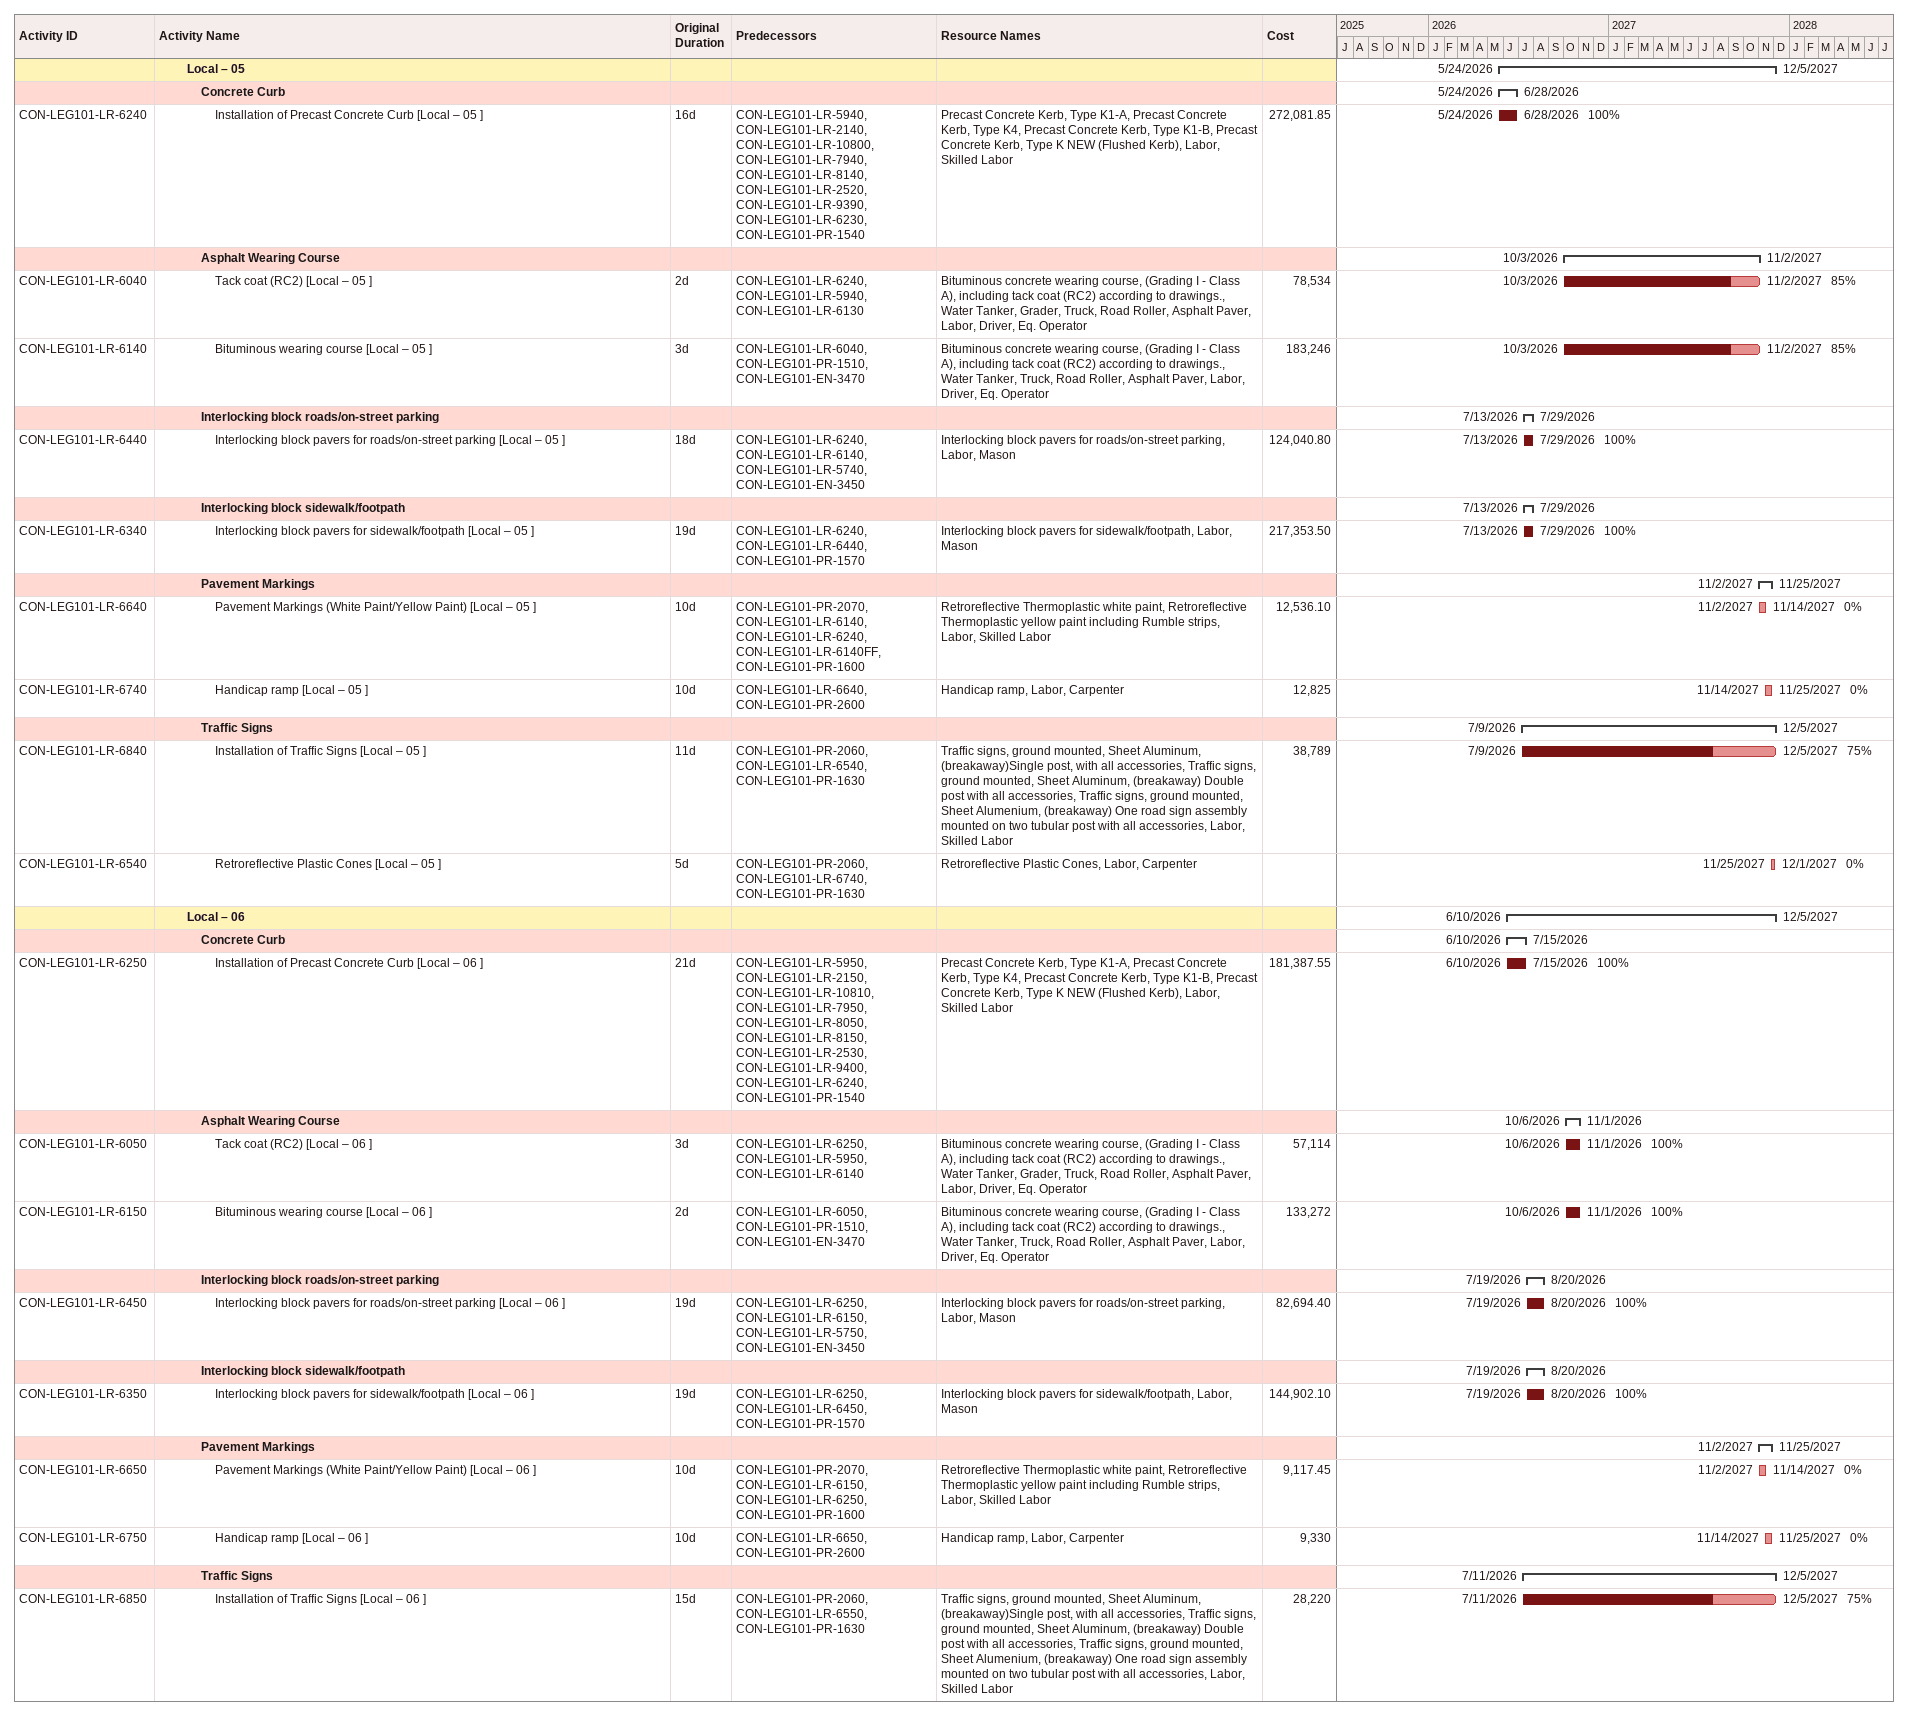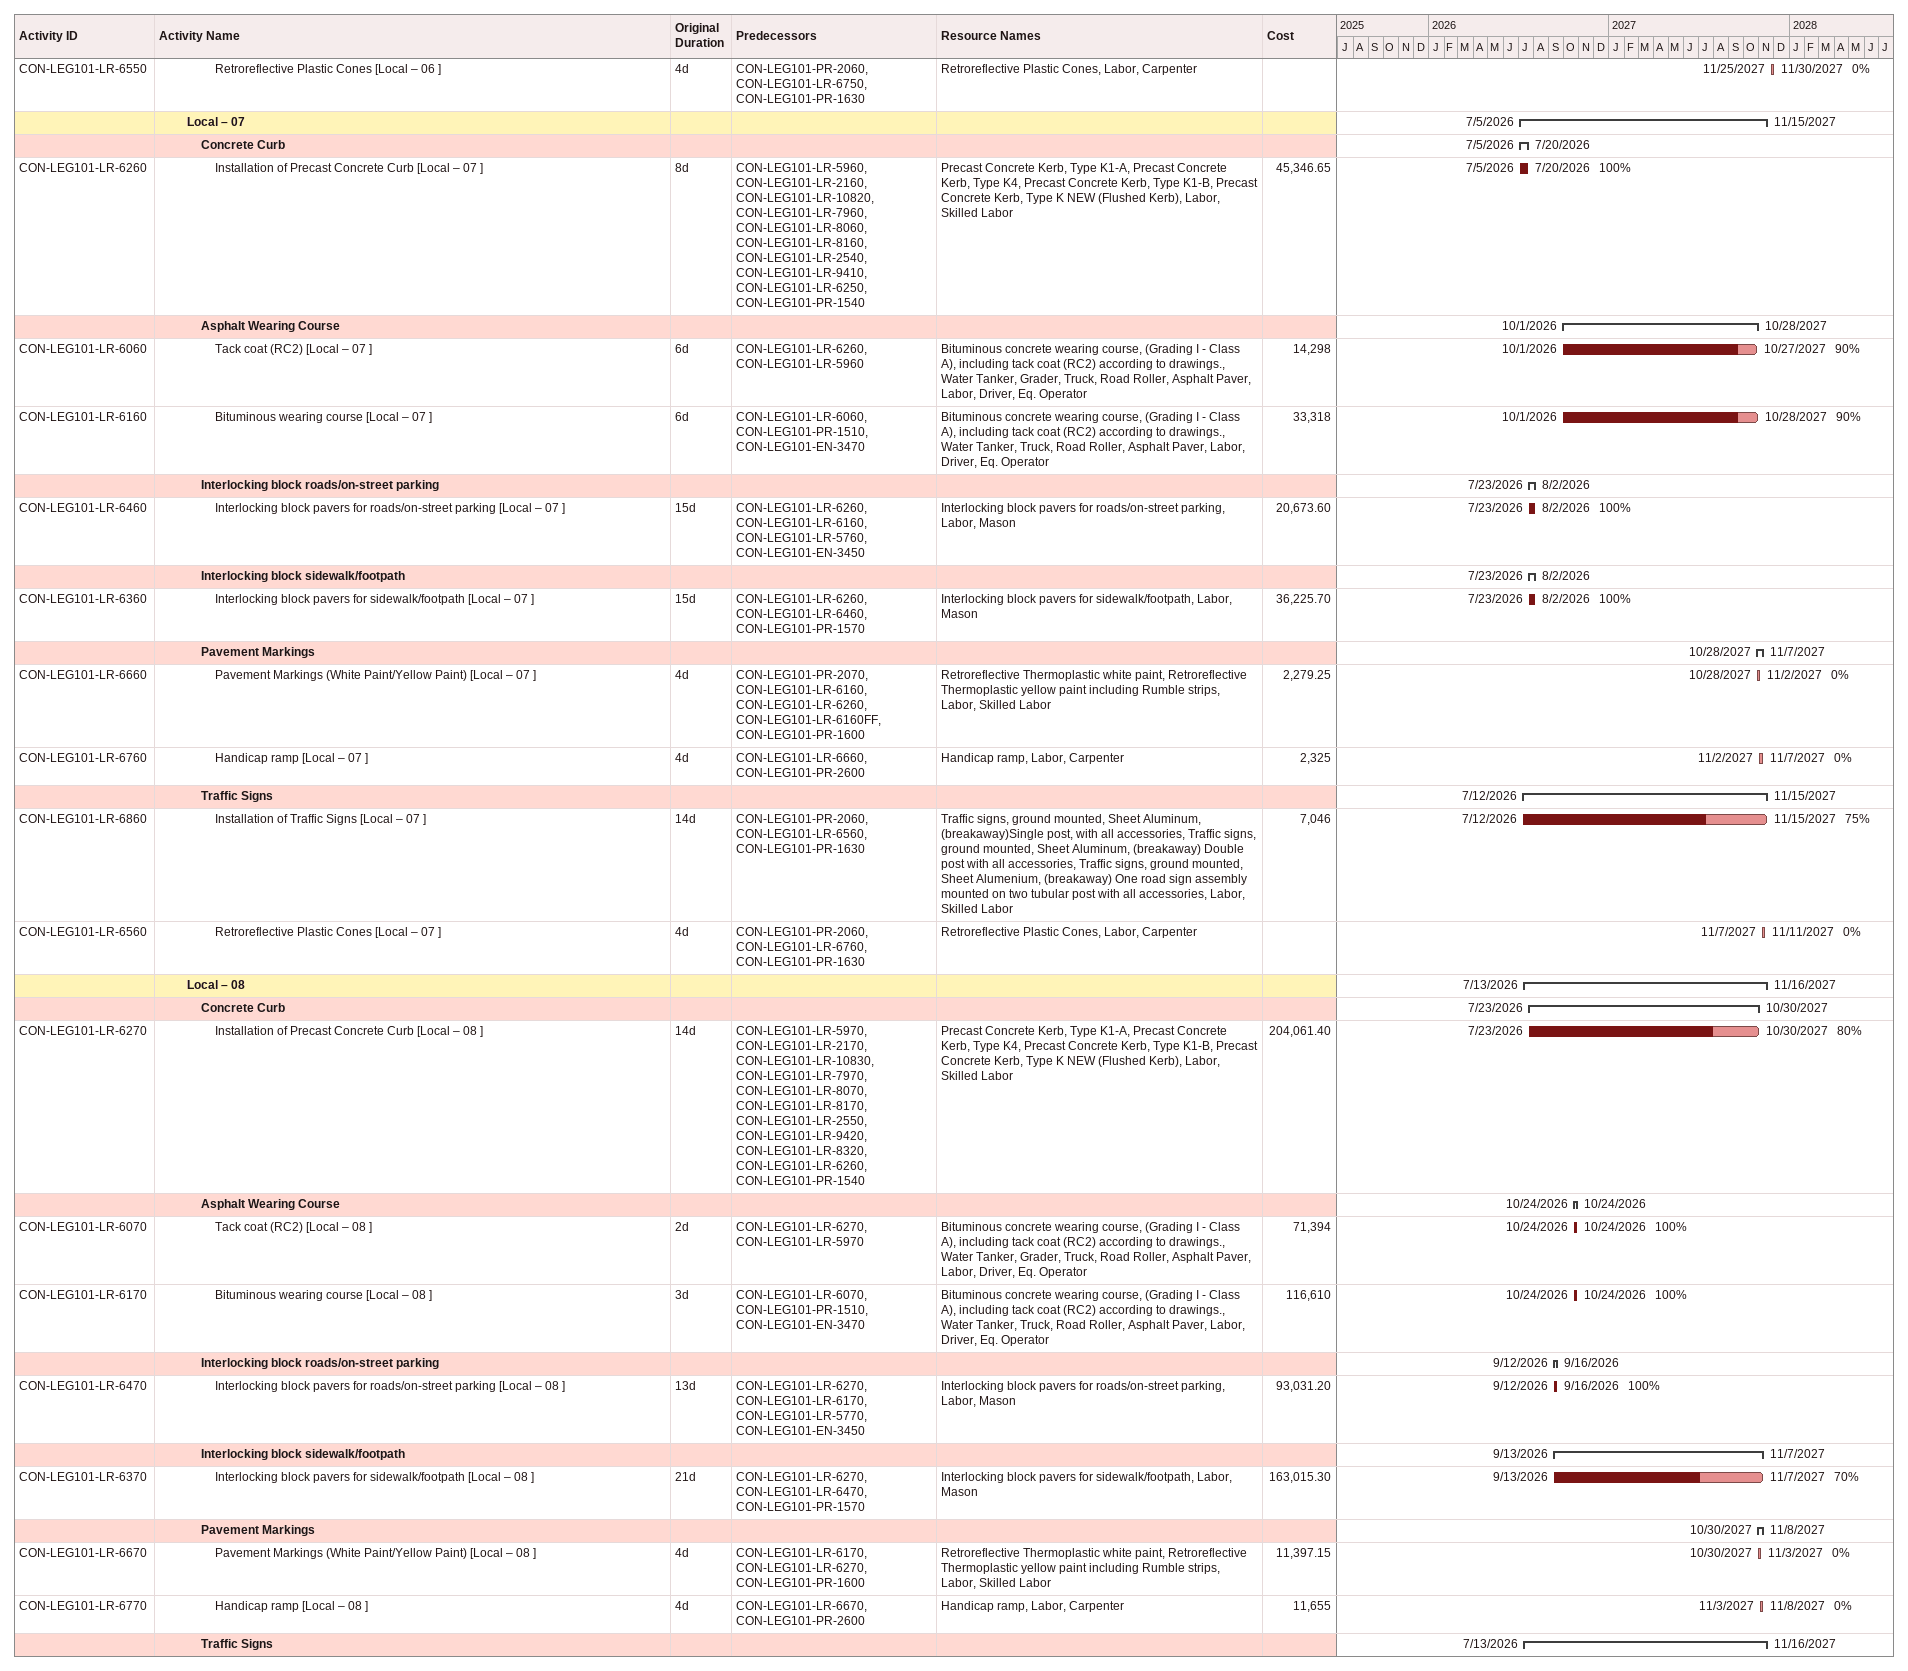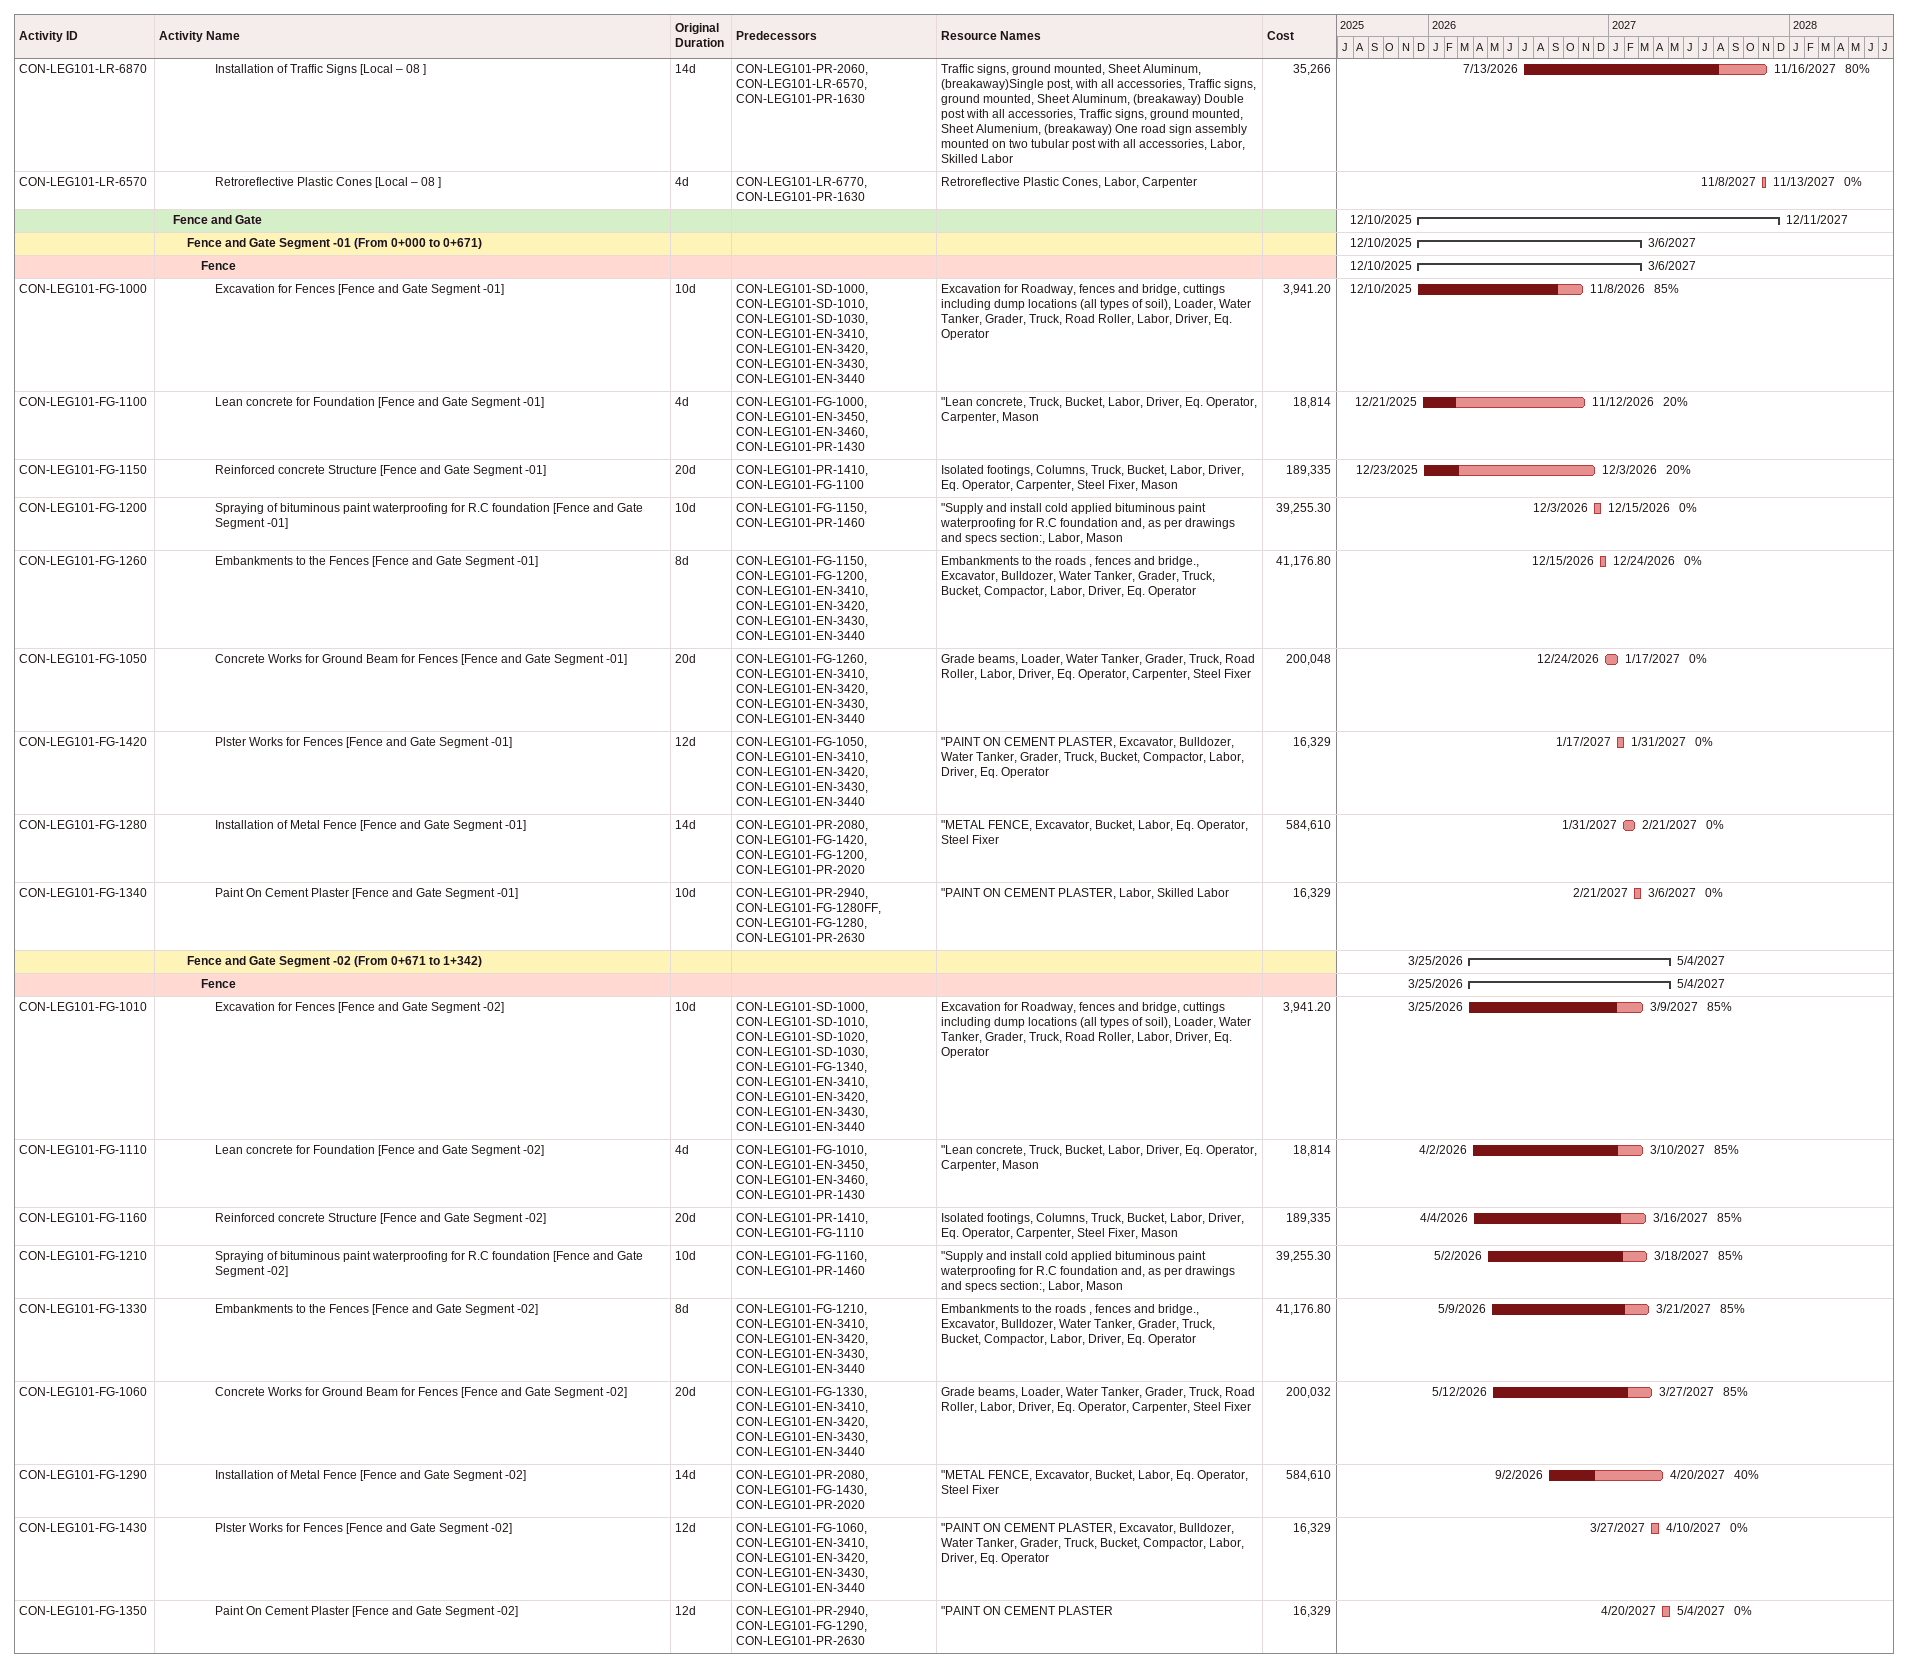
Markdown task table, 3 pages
| ID | Level | Task | Original duration | Start | Finish | Predecessors | Resources | % complete | Cost |
|---|---|---|---|---|---|---|---|---|---|
|  | 3 | **Local – 05** |  | 2026-05-24 | 2027-12-05 |  |  |  |  |
|  | 4 | **Concrete Curb** |  | 2026-05-24 | 2026-06-28 |  |  |  |  |
| CON-LEG101-LR-6240 | 5 | Installation of Precast Concrete Curb [Local – 05 ] | 16d | 2026-05-24 | 2026-06-28 | CON-LEG101-LR-5940, CON-LEG101-LR-2140, CON-LEG101-LR-10800, CON-LEG101-LR-7940, CON-LEG101-LR-8140, CON-LEG101-LR-2520, CON-LEG101-LR-9390, CON-LEG101-LR-6230, CON-LEG101-PR-1540 | Precast Concrete Kerb, Type K1-A, Precast Concrete Kerb, Type K4, Precast Concrete Kerb, Type K1-B, Precast Concrete Kerb, Type K NEW (Flushed Kerb), Labor, Skilled Labor | 100 | 272081.85 |
|  | 4 | **Asphalt Wearing Course** |  | 2026-10-03 | 2027-11-02 |  |  |  |  |
| CON-LEG101-LR-6040 | 5 | Tack coat (RC2) [Local – 05 ] | 2d | 2026-10-03 | 2027-11-02 | CON-LEG101-LR-6240, CON-LEG101-LR-5940, CON-LEG101-LR-6130 | Bituminous concrete wearing course, (Grading I - Class A), including tack coat (RC2) according to drawings., Water Tanker, Grader, Truck, Road Roller, Asphalt Paver, Labor, Driver, Eq. Operator | 85 | 78534 |
| CON-LEG101-LR-6140 | 5 | Bituminous wearing course [Local – 05 ] | 3d | 2026-10-03 | 2027-11-02 | CON-LEG101-LR-6040, CON-LEG101-PR-1510, CON-LEG101-EN-3470 | Bituminous concrete wearing course, (Grading I - Class A), including tack coat (RC2) according to drawings., Water Tanker, Truck, Road Roller, Asphalt Paver, Labor, Driver, Eq. Operator | 85 | 183246 |
|  | 4 | **Interlocking block roads/on-street parking** |  | 2026-07-13 | 2026-07-29 |  |  |  |  |
| CON-LEG101-LR-6440 | 5 | Interlocking block pavers for roads/on-street parking [Local – 05 ] | 18d | 2026-07-13 | 2026-07-29 | CON-LEG101-LR-6240, CON-LEG101-LR-6140, CON-LEG101-LR-5740, CON-LEG101-EN-3450 | Interlocking block pavers for roads/on-street parking, Labor, Mason | 100 | 124040.80 |
|  | 4 | **Interlocking block sidewalk/footpath** |  | 2026-07-13 | 2026-07-29 |  |  |  |  |
| CON-LEG101-LR-6340 | 5 | Interlocking block pavers for sidewalk/footpath [Local – 05 ] | 19d | 2026-07-13 | 2026-07-29 | CON-LEG101-LR-6240, CON-LEG101-LR-6440, CON-LEG101-PR-1570 | Interlocking block pavers for sidewalk/footpath, Labor, Mason | 100 | 217353.50 |
|  | 4 | **Pavement Markings** |  | 2027-11-02 | 2027-11-25 |  |  |  |  |
| CON-LEG101-LR-6640 | 5 | Pavement Markings (White Paint/Yellow Paint) [Local – 05 ] | 10d | 2027-11-02 | 2027-11-14 | CON-LEG101-PR-2070, CON-LEG101-LR-6140, CON-LEG101-LR-6240, CON-LEG101-LR-6140FF, CON-LEG101-PR-1600 | Retroreflective Thermoplastic white paint, Retroreflective Thermoplastic yellow paint including Rumble strips, Labor, Skilled Labor | 0 | 12536.10 |
| CON-LEG101-LR-6740 | 5 | Handicap ramp [Local – 05 ] | 10d | 2027-11-14 | 2027-11-25 | CON-LEG101-LR-6640, CON-LEG101-PR-2600 | Handicap ramp, Labor, Carpenter | 0 | 12825 |
|  | 4 | **Traffic Signs** |  | 2026-07-09 | 2027-12-05 |  |  |  |  |
| CON-LEG101-LR-6840 | 5 | Installation of Traffic Signs [Local – 05 ] | 11d | 2026-07-09 | 2027-12-05 | CON-LEG101-PR-2060, CON-LEG101-LR-6540, CON-LEG101-PR-1630 | Traffic signs, ground mounted, Sheet Aluminum, (breakaway)Single post, with all accessories, Traffic signs, ground mounted, Sheet Aluminum, (breakaway) Double post with all accessories, Traffic signs, ground mounted, Sheet Alumenium, (breakaway) One road sign assembly mounted on two tubular post with all accessories, Labor, Skilled Labor | 75 | 38789 |
| CON-LEG101-LR-6540 | 5 | Retroreflective Plastic Cones [Local – 05 ] | 5d | 2027-11-25 | 2027-12-01 | CON-LEG101-PR-2060, CON-LEG101-LR-6740, CON-LEG101-PR-1630 | Retroreflective Plastic Cones, Labor, Carpenter | 0 |  |
|  | 3 | **Local – 06** |  | 2026-06-10 | 2027-12-05 |  |  |  |  |
|  | 4 | **Concrete Curb** |  | 2026-06-10 | 2026-07-15 |  |  |  |  |
| CON-LEG101-LR-6250 | 5 | Installation of Precast Concrete Curb [Local – 06 ] | 21d | 2026-06-10 | 2026-07-15 | CON-LEG101-LR-5950, CON-LEG101-LR-2150, CON-LEG101-LR-10810, CON-LEG101-LR-7950, CON-LEG101-LR-8050, CON-LEG101-LR-8150, CON-LEG101-LR-2530, CON-LEG101-LR-9400, CON-LEG101-LR-6240, CON-LEG101-PR-1540 | Precast Concrete Kerb, Type K1-A, Precast Concrete Kerb, Type K4, Precast Concrete Kerb, Type K1-B, Precast Concrete Kerb, Type K NEW (Flushed Kerb), Labor, Skilled Labor | 100 | 181387.55 |
|  | 4 | **Asphalt Wearing Course** |  | 2026-10-06 | 2026-11-01 |  |  |  |  |
| CON-LEG101-LR-6050 | 5 | Tack coat (RC2) [Local – 06 ] | 3d | 2026-10-06 | 2026-11-01 | CON-LEG101-LR-6250, CON-LEG101-LR-5950, CON-LEG101-LR-6140 | Bituminous concrete wearing course, (Grading I - Class A), including tack coat (RC2) according to drawings., Water Tanker, Grader, Truck, Road Roller, Asphalt Paver, Labor, Driver, Eq. Operator | 100 | 57114 |
| CON-LEG101-LR-6150 | 5 | Bituminous wearing course [Local – 06 ] | 2d | 2026-10-06 | 2026-11-01 | CON-LEG101-LR-6050, CON-LEG101-PR-1510, CON-LEG101-EN-3470 | Bituminous concrete wearing course, (Grading I - Class A), including tack coat (RC2) according to drawings., Water Tanker, Truck, Road Roller, Asphalt Paver, Labor, Driver, Eq. Operator | 100 | 133272 |
|  | 4 | **Interlocking block roads/on-street parking** |  | 2026-07-19 | 2026-08-20 |  |  |  |  |
| CON-LEG101-LR-6450 | 5 | Interlocking block pavers for roads/on-street parking [Local – 06 ] | 19d | 2026-07-19 | 2026-08-20 | CON-LEG101-LR-6250, CON-LEG101-LR-6150, CON-LEG101-LR-5750, CON-LEG101-EN-3450 | Interlocking block pavers for roads/on-street parking, Labor, Mason | 100 | 82694.40 |
|  | 4 | **Interlocking block sidewalk/footpath** |  | 2026-07-19 | 2026-08-20 |  |  |  |  |
| CON-LEG101-LR-6350 | 5 | Interlocking block pavers for sidewalk/footpath [Local – 06 ] | 19d | 2026-07-19 | 2026-08-20 | CON-LEG101-LR-6250, CON-LEG101-LR-6450, CON-LEG101-PR-1570 | Interlocking block pavers for sidewalk/footpath, Labor, Mason | 100 | 144902.10 |
|  | 4 | **Pavement Markings** |  | 2027-11-02 | 2027-11-25 |  |  |  |  |
| CON-LEG101-LR-6650 | 5 | Pavement Markings (White Paint/Yellow Paint) [Local – 06 ] | 10d | 2027-11-02 | 2027-11-14 | CON-LEG101-PR-2070, CON-LEG101-LR-6150, CON-LEG101-LR-6250, CON-LEG101-PR-1600 | Retroreflective Thermoplastic white paint, Retroreflective Thermoplastic yellow paint including Rumble strips, Labor, Skilled Labor | 0 | 9117.45 |
| CON-LEG101-LR-6750 | 5 | Handicap ramp [Local – 06 ] | 10d | 2027-11-14 | 2027-11-25 | CON-LEG101-LR-6650, CON-LEG101-PR-2600 | Handicap ramp, Labor, Carpenter | 0 | 9330 |
|  | 4 | **Traffic Signs** |  | 2026-07-11 | 2027-12-05 |  |  |  |  |
| CON-LEG101-LR-6850 | 5 | Installation of Traffic Signs [Local – 06 ] | 15d | 2026-07-11 | 2027-12-05 | CON-LEG101-PR-2060, CON-LEG101-LR-6550, CON-LEG101-PR-1630 | Traffic signs, ground mounted, Sheet Aluminum, (breakaway)Single post, with all accessories, Traffic signs, ground mounted, Sheet Aluminum, (breakaway) Double post with all accessories, Traffic signs, ground mounted, Sheet Alumenium, (breakaway) One road sign assembly mounted on two tubular post with all accessories, Labor, Skilled Labor | 75 | 28220 |
| CON-LEG101-LR-6550 | 5 | Retroreflective Plastic Cones [Local – 06 ] | 4d | 2027-11-25 | 2027-11-30 | CON-LEG101-PR-2060, CON-LEG101-LR-6750, CON-LEG101-PR-1630 | Retroreflective Plastic Cones, Labor, Carpenter | 0 |  |
|  | 3 | **Local – 07** |  | 2026-07-05 | 2027-11-15 |  |  |  |  |
|  | 4 | **Concrete Curb** |  | 2026-07-05 | 2026-07-20 |  |  |  |  |
| CON-LEG101-LR-6260 | 5 | Installation of Precast Concrete Curb [Local – 07 ] | 8d | 2026-07-05 | 2026-07-20 | CON-LEG101-LR-5960, CON-LEG101-LR-2160, CON-LEG101-LR-10820, CON-LEG101-LR-7960, CON-LEG101-LR-8060, CON-LEG101-LR-8160, CON-LEG101-LR-2540, CON-LEG101-LR-9410, CON-LEG101-LR-6250, CON-LEG101-PR-1540 | Precast Concrete Kerb, Type K1-A, Precast Concrete Kerb, Type K4, Precast Concrete Kerb, Type K1-B, Precast Concrete Kerb, Type K NEW (Flushed Kerb), Labor, Skilled Labor | 100 | 45346.65 |
|  | 4 | **Asphalt Wearing Course** |  | 2026-10-01 | 2027-10-28 |  |  |  |  |
| CON-LEG101-LR-6060 | 5 | Tack coat (RC2) [Local – 07 ] | 6d | 2026-10-01 | 2027-10-27 | CON-LEG101-LR-6260, CON-LEG101-LR-5960 | Bituminous concrete wearing course, (Grading I - Class A), including tack coat (RC2) according to drawings., Water Tanker, Grader, Truck, Road Roller, Asphalt Paver, Labor, Driver, Eq. Operator | 90 | 14298 |
| CON-LEG101-LR-6160 | 5 | Bituminous wearing course [Local – 07 ] | 6d | 2026-10-01 | 2027-10-28 | CON-LEG101-LR-6060, CON-LEG101-PR-1510, CON-LEG101-EN-3470 | Bituminous concrete wearing course, (Grading I - Class A), including tack coat (RC2) according to drawings., Water Tanker, Truck, Road Roller, Asphalt Paver, Labor, Driver, Eq. Operator | 90 | 33318 |
|  | 4 | **Interlocking block roads/on-street parking** |  | 2026-07-23 | 2026-08-02 |  |  |  |  |
| CON-LEG101-LR-6460 | 5 | Interlocking block pavers for roads/on-street parking [Local – 07 ] | 15d | 2026-07-23 | 2026-08-02 | CON-LEG101-LR-6260, CON-LEG101-LR-6160, CON-LEG101-LR-5760, CON-LEG101-EN-3450 | Interlocking block pavers for roads/on-street parking, Labor, Mason | 100 | 20673.60 |
|  | 4 | **Interlocking block sidewalk/footpath** |  | 2026-07-23 | 2026-08-02 |  |  |  |  |
| CON-LEG101-LR-6360 | 5 | Interlocking block pavers for sidewalk/footpath [Local – 07 ] | 15d | 2026-07-23 | 2026-08-02 | CON-LEG101-LR-6260, CON-LEG101-LR-6460, CON-LEG101-PR-1570 | Interlocking block pavers for sidewalk/footpath, Labor, Mason | 100 | 36225.70 |
|  | 4 | **Pavement Markings** |  | 2027-10-28 | 2027-11-07 |  |  |  |  |
| CON-LEG101-LR-6660 | 5 | Pavement Markings (White Paint/Yellow Paint) [Local – 07 ] | 4d | 2027-10-28 | 2027-11-02 | CON-LEG101-PR-2070, CON-LEG101-LR-6160, CON-LEG101-LR-6260, CON-LEG101-LR-6160FF, CON-LEG101-PR-1600 | Retroreflective Thermoplastic white paint, Retroreflective Thermoplastic yellow paint including Rumble strips, Labor, Skilled Labor | 0 | 2279.25 |
| CON-LEG101-LR-6760 | 5 | Handicap ramp [Local – 07 ] | 4d | 2027-11-02 | 2027-11-07 | CON-LEG101-LR-6660, CON-LEG101-PR-2600 | Handicap ramp, Labor, Carpenter | 0 | 2325 |
|  | 4 | **Traffic Signs** |  | 2026-07-12 | 2027-11-15 |  |  |  |  |
| CON-LEG101-LR-6860 | 5 | Installation of Traffic Signs [Local – 07 ] | 14d | 2026-07-12 | 2027-11-15 | CON-LEG101-PR-2060, CON-LEG101-LR-6560, CON-LEG101-PR-1630 | Traffic signs, ground mounted, Sheet Aluminum, (breakaway)Single post, with all accessories, Traffic signs, ground mounted, Sheet Aluminum, (breakaway) Double post with all accessories, Traffic signs, ground mounted, Sheet Alumenium, (breakaway) One road sign assembly mounted on two tubular post with all accessories, Labor, Skilled Labor | 75 | 7046 |
| CON-LEG101-LR-6560 | 5 | Retroreflective Plastic Cones [Local – 07 ] | 4d | 2027-11-07 | 2027-11-11 | CON-LEG101-PR-2060, CON-LEG101-LR-6760, CON-LEG101-PR-1630 | Retroreflective Plastic Cones, Labor, Carpenter | 0 |  |
|  | 3 | **Local – 08** |  | 2026-07-13 | 2027-11-16 |  |  |  |  |
|  | 4 | **Concrete Curb** |  | 2026-07-23 | 2027-10-30 |  |  |  |  |
| CON-LEG101-LR-6270 | 5 | Installation of Precast Concrete Curb [Local – 08 ] | 14d | 2026-07-23 | 2027-10-30 | CON-LEG101-LR-5970, CON-LEG101-LR-2170, CON-LEG101-LR-10830, CON-LEG101-LR-7970, CON-LEG101-LR-8070, CON-LEG101-LR-8170, CON-LEG101-LR-2550, CON-LEG101-LR-9420, CON-LEG101-LR-8320, CON-LEG101-LR-6260, CON-LEG101-PR-1540 | Precast Concrete Kerb, Type K1-A, Precast Concrete Kerb, Type K4, Precast Concrete Kerb, Type K1-B, Precast Concrete Kerb, Type K NEW (Flushed Kerb), Labor, Skilled Labor | 80 | 204061.40 |
|  | 4 | **Asphalt Wearing Course** |  | 2026-10-24 | 2026-10-24 |  |  |  |  |
| CON-LEG101-LR-6070 | 5 | Tack coat (RC2) [Local – 08 ] | 2d | 2026-10-24 | 2026-10-24 | CON-LEG101-LR-6270, CON-LEG101-LR-5970 | Bituminous concrete wearing course, (Grading I - Class A), including tack coat (RC2) according to drawings., Water Tanker, Grader, Truck, Road Roller, Asphalt Paver, Labor, Driver, Eq. Operator | 100 | 71394 |
| CON-LEG101-LR-6170 | 5 | Bituminous wearing course [Local – 08 ] | 3d | 2026-10-24 | 2026-10-24 | CON-LEG101-LR-6070, CON-LEG101-PR-1510, CON-LEG101-EN-3470 | Bituminous concrete wearing course, (Grading I - Class A), including tack coat (RC2) according to drawings., Water Tanker, Truck, Road Roller, Asphalt Paver, Labor, Driver, Eq. Operator | 100 | 116610 |
|  | 4 | **Interlocking block roads/on-street parking** |  | 2026-09-12 | 2026-09-16 |  |  |  |  |
| CON-LEG101-LR-6470 | 5 | Interlocking block pavers for roads/on-street parking [Local – 08 ] | 13d | 2026-09-12 | 2026-09-16 | CON-LEG101-LR-6270, CON-LEG101-LR-6170, CON-LEG101-LR-5770, CON-LEG101-EN-3450 | Interlocking block pavers for roads/on-street parking, Labor, Mason | 100 | 93031.20 |
|  | 4 | **Interlocking block sidewalk/footpath** |  | 2026-09-13 | 2027-11-07 |  |  |  |  |
| CON-LEG101-LR-6370 | 5 | Interlocking block pavers for sidewalk/footpath [Local – 08 ] | 21d | 2026-09-13 | 2027-11-07 | CON-LEG101-LR-6270, CON-LEG101-LR-6470, CON-LEG101-PR-1570 | Interlocking block pavers for sidewalk/footpath, Labor, Mason | 70 | 163015.30 |
|  | 4 | **Pavement Markings** |  | 2027-10-30 | 2027-11-08 |  |  |  |  |
| CON-LEG101-LR-6670 | 5 | Pavement Markings (White Paint/Yellow Paint) [Local – 08 ] | 4d | 2027-10-30 | 2027-11-03 | CON-LEG101-LR-6170, CON-LEG101-LR-6270, CON-LEG101-PR-1600 | Retroreflective Thermoplastic white paint, Retroreflective Thermoplastic yellow paint including Rumble strips, Labor, Skilled Labor | 0 | 11397.15 |
| CON-LEG101-LR-6770 | 5 | Handicap ramp [Local – 08 ] | 4d | 2027-11-03 | 2027-11-08 | CON-LEG101-LR-6670, CON-LEG101-PR-2600 | Handicap ramp, Labor, Carpenter | 0 | 11655 |
|  | 4 | **Traffic Signs** |  | 2026-07-13 | 2027-11-16 |  |  |  |  |
| CON-LEG101-LR-6870 | 5 | Installation of Traffic Signs [Local – 08 ] | 14d | 2026-07-13 | 2027-11-16 | CON-LEG101-PR-2060, CON-LEG101-LR-6570, CON-LEG101-PR-1630 | Traffic signs, ground mounted, Sheet Aluminum, (breakaway)Single post, with all accessories, Traffic signs, ground mounted, Sheet Aluminum, (breakaway) Double post with all accessories, Traffic signs, ground mounted, Sheet Alumenium, (breakaway) One road sign assembly mounted on two tubular post with all accessories, Labor, Skilled Labor | 80 | 35266 |
| CON-LEG101-LR-6570 | 5 | Retroreflective Plastic Cones [Local – 08 ] | 4d | 2027-11-08 | 2027-11-13 | CON-LEG101-LR-6770, CON-LEG101-PR-1630 | Retroreflective Plastic Cones, Labor, Carpenter | 0 |  |
|  | 2 | **Fence and Gate** |  | 2025-12-10 | 2027-12-11 |  |  |  |  |
|  | 3 | **Fence and Gate Segment -01 (From 0+000 to 0+671)** |  | 2025-12-10 | 2027-03-06 |  |  |  |  |
|  | 4 | **Fence** |  | 2025-12-10 | 2027-03-06 |  |  |  |  |
| CON-LEG101-FG-1000 | 5 | Excavation for Fences [Fence and Gate Segment -01] | 10d | 2025-12-10 | 2026-11-08 | CON-LEG101-SD-1000, CON-LEG101-SD-1010, CON-LEG101-SD-1030, CON-LEG101-EN-3410, CON-LEG101-EN-3420, CON-LEG101-EN-3430, CON-LEG101-EN-3440 | Excavation for Roadway, fences and bridge, cuttings including dump locations (all types of soil), Loader, Water Tanker, Grader, Truck, Road Roller, Labor, Driver, Eq. Operator | 85 | 3941.20 |
| CON-LEG101-FG-1100 | 5 | Lean concrete for Foundation [Fence and Gate Segment -01] | 4d | 2025-12-21 | 2026-11-12 | CON-LEG101-FG-1000, CON-LEG101-EN-3450, CON-LEG101-EN-3460, CON-LEG101-PR-1430 | "Lean concrete, Truck, Bucket, Labor, Driver, Eq. Operator, Carpenter, Mason | 20 | 18814 |
| CON-LEG101-FG-1150 | 5 | Reinforced concrete Structure [Fence and Gate Segment -01] | 20d | 2025-12-23 | 2026-12-03 | CON-LEG101-PR-1410, CON-LEG101-FG-1100 | Isolated footings, Columns, Truck, Bucket, Labor, Driver, Eq. Operator, Carpenter, Steel Fixer, Mason | 20 | 189335 |
| CON-LEG101-FG-1200 | 5 | Spraying of bituminous paint waterproofing for R.C foundation [Fence and Gate Segment -01] | 10d | 2026-12-03 | 2026-12-15 | CON-LEG101-FG-1150, CON-LEG101-PR-1460 | "Supply and install cold applied bituminous paint waterproofing for R.C foundation and, as per drawings and specs section:, Labor, Mason | 0 | 39255.30 |
| CON-LEG101-FG-1260 | 5 | Embankments to the Fences [Fence and Gate Segment -01] | 8d | 2026-12-15 | 2026-12-24 | CON-LEG101-FG-1150, CON-LEG101-FG-1200, CON-LEG101-EN-3410, CON-LEG101-EN-3420, CON-LEG101-EN-3430, CON-LEG101-EN-3440 | Embankments to the roads , fences and bridge., Excavator, Bulldozer, Water Tanker, Grader, Truck, Bucket, Compactor, Labor, Driver, Eq. Operator | 0 | 41176.80 |
| CON-LEG101-FG-1050 | 5 | Concrete Works for Ground Beam for Fences [Fence and Gate Segment -01] | 20d | 2026-12-24 | 2027-01-17 | CON-LEG101-FG-1260, CON-LEG101-EN-3410, CON-LEG101-EN-3420, CON-LEG101-EN-3430, CON-LEG101-EN-3440 | Grade beams, Loader, Water Tanker, Grader, Truck, Road Roller, Labor, Driver, Eq. Operator, Carpenter, Steel Fixer | 0 | 200048 |
| CON-LEG101-FG-1420 | 5 | Plster Works for Fences [Fence and Gate Segment -01] | 12d | 2027-01-17 | 2027-01-31 | CON-LEG101-FG-1050, CON-LEG101-EN-3410, CON-LEG101-EN-3420, CON-LEG101-EN-3430, CON-LEG101-EN-3440 | "PAINT ON CEMENT PLASTER, Excavator, Bulldozer, Water Tanker, Grader, Truck, Bucket, Compactor, Labor, Driver, Eq. Operator | 0 | 16329 |
| CON-LEG101-FG-1280 | 5 | Installation of Metal Fence [Fence and Gate Segment -01] | 14d | 2027-01-31 | 2027-02-21 | CON-LEG101-PR-2080, CON-LEG101-FG-1420, CON-LEG101-FG-1200, CON-LEG101-PR-2020 | "METAL FENCE, Excavator, Bucket, Labor, Eq. Operator, Steel Fixer | 0 | 584610 |
| CON-LEG101-FG-1340 | 5 | Paint On Cement Plaster [Fence and Gate Segment -01] | 10d | 2027-02-21 | 2027-03-06 | CON-LEG101-PR-2940, CON-LEG101-FG-1280FF, CON-LEG101-FG-1280, CON-LEG101-PR-2630 | "PAINT ON CEMENT PLASTER, Labor, Skilled Labor | 0 | 16329 |
|  | 3 | **Fence and Gate Segment -02 (From 0+671 to 1+342)** |  | 2026-03-25 | 2027-05-04 |  |  |  |  |
|  | 4 | **Fence** |  | 2026-03-25 | 2027-05-04 |  |  |  |  |
| CON-LEG101-FG-1010 | 5 | Excavation for Fences [Fence and Gate Segment -02] | 10d | 2026-03-25 | 2027-03-09 | CON-LEG101-SD-1000, CON-LEG101-SD-1010, CON-LEG101-SD-1020, CON-LEG101-SD-1030, CON-LEG101-FG-1340, CON-LEG101-EN-3410, CON-LEG101-EN-3420, CON-LEG101-EN-3430, CON-LEG101-EN-3440 | Excavation for Roadway, fences and bridge, cuttings including dump locations (all types of soil), Loader, Water Tanker, Grader, Truck, Road Roller, Labor, Driver, Eq. Operator | 85 | 3941.20 |
| CON-LEG101-FG-1110 | 5 | Lean concrete for Foundation [Fence and Gate Segment -02] | 4d | 2026-04-02 | 2027-03-10 | CON-LEG101-FG-1010, CON-LEG101-EN-3450, CON-LEG101-EN-3460, CON-LEG101-PR-1430 | "Lean concrete, Truck, Bucket, Labor, Driver, Eq. Operator, Carpenter, Mason | 85 | 18814 |
| CON-LEG101-FG-1160 | 5 | Reinforced concrete Structure [Fence and Gate Segment -02] | 20d | 2026-04-04 | 2027-03-16 | CON-LEG101-PR-1410, CON-LEG101-FG-1110 | Isolated footings, Columns, Truck, Bucket, Labor, Driver, Eq. Operator, Carpenter, Steel Fixer, Mason | 85 | 189335 |
| CON-LEG101-FG-1210 | 5 | Spraying of bituminous paint waterproofing for R.C foundation [Fence and Gate Segment -02] | 10d | 2026-05-02 | 2027-03-18 | CON-LEG101-FG-1160, CON-LEG101-PR-1460 | "Supply and install cold applied bituminous paint waterproofing for R.C foundation and, as per drawings and specs section:, Labor, Mason | 85 | 39255.30 |
| CON-LEG101-FG-1330 | 5 | Embankments to the Fences [Fence and Gate Segment -02] | 8d | 2026-05-09 | 2027-03-21 | CON-LEG101-FG-1210, CON-LEG101-EN-3410, CON-LEG101-EN-3420, CON-LEG101-EN-3430, CON-LEG101-EN-3440 | Embankments to the roads , fences and bridge., Excavator, Bulldozer, Water Tanker, Grader, Truck, Bucket, Compactor, Labor, Driver, Eq. Operator | 85 | 41176.80 |
| CON-LEG101-FG-1060 | 5 | Concrete Works for Ground Beam for Fences [Fence and Gate Segment -02] | 20d | 2026-05-12 | 2027-03-27 | CON-LEG101-FG-1330, CON-LEG101-EN-3410, CON-LEG101-EN-3420, CON-LEG101-EN-3430, CON-LEG101-EN-3440 | Grade beams, Loader, Water Tanker, Grader, Truck, Road Roller, Labor, Driver, Eq. Operator, Carpenter, Steel Fixer | 85 | 200032 |
| CON-LEG101-FG-1290 | 5 | Installation of Metal Fence [Fence and Gate Segment -02] | 14d | 2026-09-02 | 2027-04-20 | CON-LEG101-PR-2080, CON-LEG101-FG-1430, CON-LEG101-PR-2020 | "METAL FENCE, Excavator, Bucket, Labor, Eq. Operator, Steel Fixer | 40 | 584610 |
| CON-LEG101-FG-1430 | 5 | Plster Works for Fences [Fence and Gate Segment -02] | 12d | 2027-03-27 | 2027-04-10 | CON-LEG101-FG-1060, CON-LEG101-EN-3410, CON-LEG101-EN-3420, CON-LEG101-EN-3430, CON-LEG101-EN-3440 | "PAINT ON CEMENT PLASTER, Excavator, Bulldozer, Water Tanker, Grader, Truck, Bucket, Compactor, Labor, Driver, Eq. Operator | 0 | 16329 |
| CON-LEG101-FG-1350 | 5 | Paint On Cement Plaster [Fence and Gate Segment -02] | 12d | 2027-04-20 | 2027-05-04 | CON-LEG101-PR-2940, CON-LEG101-FG-1290, CON-LEG101-PR-2630 | "PAINT ON CEMENT PLASTER | 0 | 16329 |
